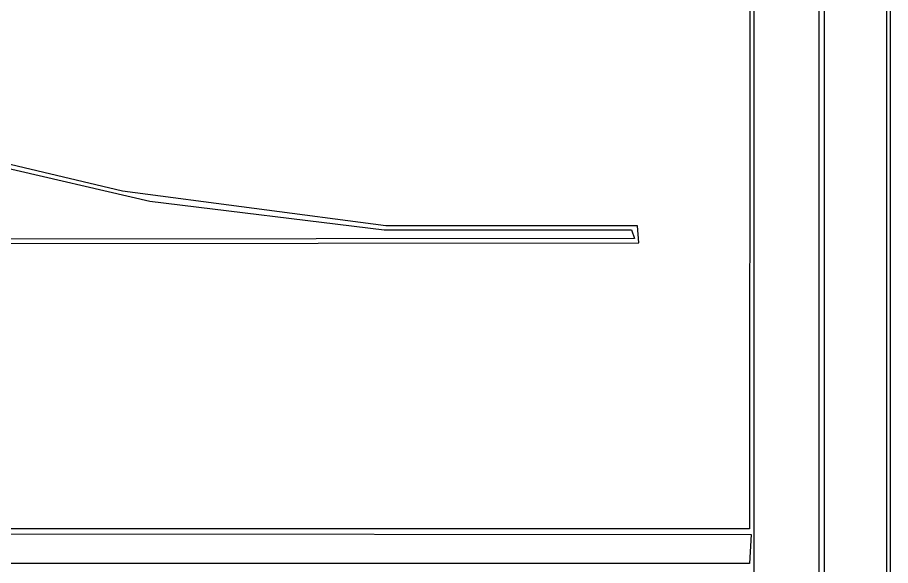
# Model space of a CAD drawing. Extents: x 17 to 323, y -435 to -5.
# Drawn here: x 262 to 322.7, y -377.6 to -339.4 of the extents above; entities that cross this region are included whole.
import ezdxf

# ---------------------------------------------------------------- set-up
doc = ezdxf.new("R2010")
doc.units = 0

msp = doc.modelspace()

# ---------------------------------------------------------------- linework, layer by layer
at = {"layer": 'CONTOURS'}
for p, q in [((322.7, -434.9), (322.7, -4.7)), ((322.5, -5.1), (322.4, -434.6)), ((318.1, -430.2), (318.1, -9.5)), ((317.8, -9.8), (317.7, -429.9)), ((313.2, -425.6), (313.3, -14.3)), ((313, -14.6), (312.9, -375)), ((269.3, -351.5), (255.8, -348.3)), ((255.7, -348.6), (271.2, -352.2)), ((287.6, -353.9), (269.3, -351.5)), ((271.2, -352.2), (287.5, -354.2)), ((287.5, -354.2), (304.7, -354.2)), ((305.1, -353.9), (287.6, -353.9)), ((304.7, -354.2), (304.9, -354.8)), ((305.2, -355.1), (305.1, -353.9)), ((304.9, -354.8), (155.8, -354.9)), ((155.5, -355.2), (305.2, -355.1)), ((312.9, -375), (206.1, -375)), ((206.5, -375.3), (313, -375.4)), ((313, -375.4), (312.9, -377.4)), ((312.9, -377.4), (208.5, -377.4))]:
    msp.add_line(p, q, dxfattribs=at)

doc.saveas('drawing.dxf')
